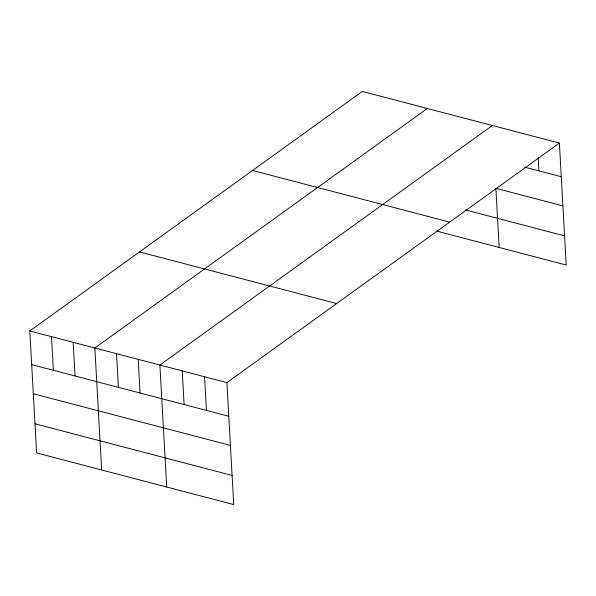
<?xml version="1.0" encoding="UTF-8"?>
<svg xmlns="http://www.w3.org/2000/svg" width="596" height="596" viewBox="0 0 596 596"><rect width="100%" height="100%" fill="white"/><g stroke="black" fill="none" stroke-linecap="round" stroke-linejoin="round"><path stroke-width="0.89" d="M559.383 143.062L226.912 382.602L233.729 504.574L36.617 452.938L29.8 330.959L362.271 91.426L559.383 143.062L566.2 265.041L436.741 231.121M427.317 108.465L94.846 347.997L101.663 469.976M492.363 125.51L159.892 365.043L166.716 487.021M524.629 167.126L561.261 176.729M562.892 205.873L495.872 188.314L499.18 247.482M465.461 209.934L564.568 235.897M252.555 170.471L449.667 222.114M139.516 251.914L336.628 303.55M29.8 330.959L226.912 382.602M31.685 364.618L228.79 416.261M33.309 393.762L230.421 445.406M34.993 423.786L232.097 475.429M538.158 157.225L538.926 170.873M204.57 376.746L206.454 410.406M182.234 370.891L184.112 404.55M138.212 359.358L140.09 393.017M116.525 353.681L118.41 387.34M73.166 342.32L75.044 375.979M51.479 336.636L53.364 370.295"/></g></svg>
